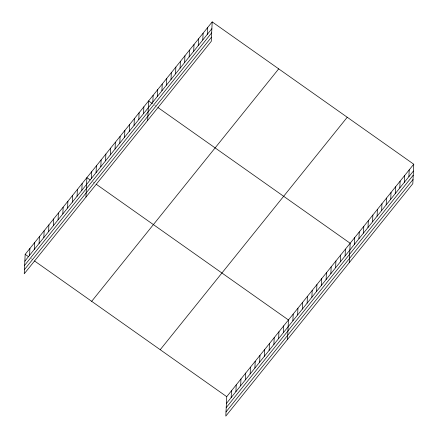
<?xml version="1.0" encoding="UTF-8"?>
<svg xmlns="http://www.w3.org/2000/svg" width="438" height="438" viewBox="0 0 438 438"><rect width="100%" height="100%" fill="white"/><g stroke="black" fill="none" stroke-linecap="round" stroke-linejoin="round"><path stroke-width="0.33" stroke-dasharray="2.19 1.64" d="M154.647 105.202L156.295 106.368M92.933 181.912L94.581 183.079M31.213 258.623L32.861 259.789"/><path stroke-width="0.66" d="M212.189 21.9L25.169 254.352L24.249 273.777L211.275 41.325L212.189 21.9L413.751 164.223L412.831 183.648L225.811 416.1L226.725 396.675L413.751 164.223M29.592 255.255L29.915 248.45M34.339 249.353L34.662 242.553M39.086 243.451L39.409 236.651M43.833 237.549L44.156 230.749M48.585 231.653L48.903 224.847M53.332 225.751L53.65 218.951M58.079 219.849L58.396 213.049M62.826 213.947L63.149 207.147M67.572 208.05L67.895 201.245M72.319 202.148L72.642 195.348M77.066 196.246L77.389 189.446M81.813 190.344L82.136 183.544M85.968 197.073L86.883 177.642L90.184 179.974M91.312 178.545L91.63 171.745M96.059 172.643L96.376 165.843M100.806 166.741L101.129 159.941M105.553 160.839L105.876 154.039M110.299 154.942L110.622 148.143M115.046 149.04L115.369 142.24M119.793 143.138L120.116 136.338M124.545 137.236L124.863 130.436M129.292 131.34L129.61 124.54M134.039 125.438L134.357 118.638M138.786 119.536L139.103 112.736M143.533 113.634L143.856 106.834M147.683 120.362L148.602 100.932L152.451 103.653M152.824 102.092L153.141 95.287M157.362 96.442L157.685 89.642M161.907 90.797L162.224 83.997M166.445 85.153L166.769 78.353M170.99 79.508L171.313 72.708M175.534 73.863L175.852 67.063M180.073 68.218L180.396 61.419M184.617 62.574L184.935 55.774M189.156 56.929L189.479 50.129M193.7 51.284L194.023 44.479M198.244 45.634L198.562 38.834M202.783 39.989L203.106 33.189M207.327 34.345L207.645 27.545M231.154 397.573L231.478 390.773M235.901 391.671L236.224 384.871M240.648 385.774L240.971 378.969M245.395 379.872L245.718 373.072M250.142 373.97L250.465 367.17M254.894 368.068L255.212 361.268M259.641 362.171L259.958 355.366M264.388 356.269L264.705 349.469M269.135 350.367L269.458 343.567M273.881 344.465L274.204 337.665M278.628 338.569L278.951 331.763M283.375 332.666L283.698 325.867M287.531 339.39L288.445 319.964L96.229 184.245M292.874 320.862L293.192 314.062M297.621 314.96L297.939 308.16M302.368 309.064L302.685 302.264M307.115 303.162L307.432 296.362M311.861 297.26L312.185 290.46M316.608 291.358L316.931 284.558M321.355 285.461L321.678 278.661M326.102 279.559L326.425 272.759M330.854 273.657L331.172 266.857M335.601 267.755L335.919 260.955M340.348 261.858L340.665 255.053M345.095 255.956L345.412 249.156M349.245 262.68L350.165 243.254L157.948 107.534M354.386 244.409L354.703 237.61M358.925 238.765L359.248 231.965M363.469 233.12L363.786 226.32M368.008 227.475L368.331 220.675M372.552 221.831L372.869 215.025M377.091 216.186L377.414 209.38M381.635 210.536L381.958 203.736M386.179 204.891L386.497 198.091M390.718 199.246L391.041 192.446M395.262 193.601L395.58 186.802M399.801 187.957L400.124 181.157M404.345 182.312L404.668 175.512M408.889 176.667L409.207 169.867M24.846 261.152L211.866 28.7M24.648 265.319L211.669 32.866M24.446 269.611L211.466 37.159M91.679 301.317L278.705 68.865M160.215 349.71L347.235 117.253M226.408 403.475L413.428 171.023M226.211 407.641L413.231 175.189M226.008 411.934L413.029 179.481M25.169 254.352L28.465 256.684M34.509 260.949L226.725 396.675"/></g></svg>
